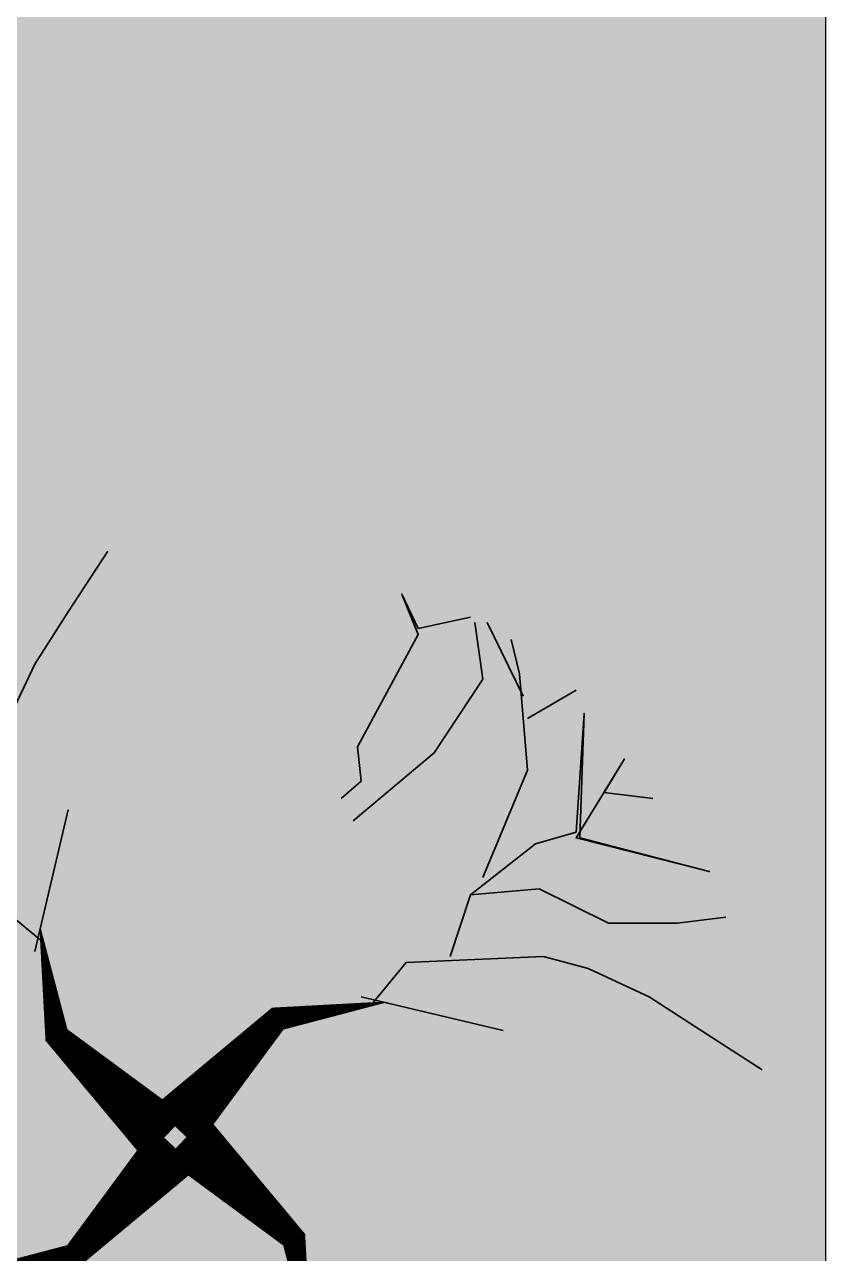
# Model space of a CAD drawing. Header units: millimetres. Extents: x -176651 to 424033, y -469666 to 486614.
# Drawn here: x 174019 to 174365, y 41014 to 41546 of the extents above; entities that cross this region are included whole.
import ezdxf

# ---------------------------------------------------------------- set-up
doc = ezdxf.new("R2010")
doc.units = ezdxf.units.MM
doc.layers.add('1625_East Villa$0$ad-Elevation 10', color=8, linetype='Continuous')
doc.layers.add('1625_East Villa$0$ad-Verandah', color=8, linetype='Continuous')
doc.layers.add('1625_East Villa$0$ad-Landscape', color=8, linetype='Continuous', lineweight=35)

# ---------------------------------------------------------------- blocks, each defined once
blk = doc.blocks.new('1625_East Villa$0$A$C06C421F0')
at = {"layer": '1625_East Villa$0$ad-Landscape'}
for points in [[(359.91, 366.46, 35.98, 14.39, 0), (421.22, 431.54, 14.39, 0.72, 0), (487.37, 441.94, 0, 0, 0), (448, 441.94, 0, 0, 0), (472.53, 524.19, 0, 0, 0), (467.69, 541.37, 0, 0, 0), (379.6, 599.67, 0, 0, 0), (404.12, 579.33, 0, 0, 0), (359.91, 575.71, 0, 0, 0), (404.12, 579.33, 0, 0, 0), (467.69, 541.37, 0, 0, 0), (433.48, 648.03, 0, 0, 0), (482.53, 692.32, 0, 0, 0), (430.9, 648.03, 0, 0, 0), (418.64, 692.32, 0, 0, 0), (426.06, 713.11, 0, 0, 0), (413.8, 692.32, 0, 0, 0), (372.17, 716.27, 0, 0, 0), (413.8, 692.32, 0, 0, 0), (323.13, 719.89, 0, 0, 0)], [(353.42, 359.91, 35.98, 14.39, 0), (288.34, 421.22, 14.39, 0.72, 0), (277.95, 487.37, 0, 0, 0), (277.95, 448, 0, 0, 0), (195.69, 472.53, 0, 0, 0), (178.52, 467.69, 0, 0, 0), (120.22, 379.6, 0, 0, 0), (140.56, 404.12, 0, 0, 0), (144.17, 359.91, 0, 0, 0), (140.56, 404.12, 0, 0, 0), (178.52, 467.69, 0, 0, 0), (71.86, 433.48, 0, 0, 0), (27.57, 482.53, 0, 0, 0), (71.86, 430.9, 0, 0, 0), (27.57, 418.64, 0, 0, 0), (6.78, 426.06, 0, 0, 0), (27.57, 413.8, 0, 0, 0), (3.62, 372.17, 0, 0, 0), (27.57, 413.8, 0, 0, 0), (0, 323.13, 0, 0, 0)], [(366.46, 359.97, 35.98, 14.39, 0), (431.54, 298.66, 14.39, 0.72, 0), (441.94, 232.52, 0, 0, 0), (441.94, 271.88, 0, 0, 0), (524.19, 247.36, 0, 0, 0), (541.37, 252.2, 0, 0, 0), (599.67, 340.29, 0, 0, 0), (579.33, 315.77, 0, 0, 0), (575.71, 359.97, 0, 0, 0), (579.33, 315.77, 0, 0, 0), (541.37, 252.2, 0, 0, 0), (648.03, 286.4, 0, 0, 0), (692.32, 237.36, 0, 0, 0), (648.03, 288.98, 0, 0, 0), (692.32, 301.25, 0, 0, 0), (713.11, 293.82, 0, 0, 0), (692.32, 306.09, 0, 0, 0), (716.27, 347.71, 0, 0, 0), (692.32, 306.09, 0, 0, 0), (719.89, 396.76, 0, 0, 0)], [(359.97, 353.42, 35.98, 14.39, 0), (298.66, 288.34, 14.39, 0.72, 0), (232.52, 277.95, 0, 0, 0), (271.88, 277.95, 0, 0, 0), (247.36, 195.69, 0, 0, 0), (252.2, 178.52, 0, 0, 0), (340.29, 120.22, 0, 0, 0), (315.77, 140.56, 0, 0, 0), (359.97, 144.17, 0, 0, 0), (315.77, 140.56, 0, 0, 0), (252.2, 178.52, 0, 0, 0), (286.4, 71.86, 0, 0, 0), (237.36, 27.57, 0, 0, 0), (288.98, 71.86, 0, 0, 0), (301.25, 27.57, 0, 0, 0), (293.82, 6.78, 0, 0, 0), (306.09, 27.57, 0, 0, 0), (347.71, 3.62, 0, 0, 0), (306.09, 27.57, 0, 0, 0), (396.76, 0, 0, 0, 0)]]:
    blk.add_lwpolyline(points, format="xyseb", dxfattribs=at)
for points in [[(239.94, 277.95), (220.25, 253.99), (137, 250.38), (109.9, 257.61), (73.11, 274.78), (41.49, 295.12), (4.71, 319.07)], [(247.36, 274.78), (161.53, 295.12)], [(193.47, 250.38), (181.21, 212.87), (139.59, 209.25), (97.64, 230.04), (56.01, 230.04), (26.65, 226.43)], [(445.1, 247.36), (424.76, 161.53)], [(441.94, 239.94), (465.89, 220.25), (469.51, 137), (462.28, 109.9), (445.1, 73.12), (424.76, 41.49), (400.81, 4.71)], [(181.21, 212.87), (141.84, 182.13), (117.32, 174.9), (112.48, 103.04), (115.06, 178.52), (36.65, 198.86), (117.32, 178.52), (87.96, 130.61), (100.22, 150.95), (70.86, 154.57)], [(173.79, 202.47), (146.68, 137.39), (151.52, 79.09), (156.69, 58.3)], [(252.2, 168.12), (203.15, 127), (173.79, 82.25), (178.63, 47.91)], [(259.62, 154.57), (247.36, 144.17), (249.62, 123.38), (212.83, 55.14), (222.84, 30.73), (212.83, 51.52), (181.21, 44.74)], [(146.68, 106.21), (117.32, 89.03)], [(149.27, 92.65), (171.21, 47.91)]]:
    blk.add_lwpolyline(points, dxfattribs=at)
blk = doc.blocks.new('1625_East Villa$0$zw$959F')
at = {"transparency": 33554559}
h = blk.add_hatch(dxfattribs=at)
h.set_pattern_fill('GRASS', color=74, angle=180)
h.set_pattern_definition([(270, (2430, 4e-12), (17.96051, -17.96051), [4.7625, -31.15852]), (225, (2430, 4e-12), (17.96051, -17.96051), [4.7625, -20.6375]), (315, (2430, 4e-12), (17.96051, 17.96051), [4.7625, -20.6375])])
h.paths.add_polyline_path([(2430, -3375), (1530, -3375), (1530, 0), (2430, 0)])
h = blk.add_hatch(color=256, dxfattribs=at)
h.dxf.hatch_style = 1
h.set_gradient(color1=(153, 204, 0), color2=(63, 127, 0), tint=1, name='INVSPHERICAL')
h.paths.add_polyline_path([(2430, -3375), (1530, -3375), (1530, 0), (2430, 0)])
at = {"layer": '1625_East Villa$0$ad-Elevation 10'}
blk.add_lwpolyline([(2430, -3375), (1530, -3375), (1530, 0), (2430, 0)], close=True, dxfattribs=at)
at = {"layer": '1625_East Villa$0$ad-Landscape', "xscale": 0.7144563243118911, "yscale": 0.7144563243118911, "zscale": 0.7144563243118911, "rotation": 180}
blk.add_blockref('1625_East Villa$0$A$C06C421F0', (2405.94, -2663.67), dxfattribs=at)
blk = doc.blocks.new('1625_East Villa')
at = {"layer": '1625_East Villa$0$ad-Verandah'}
blk.add_blockref('1625_East Villa$0$zw$959F', (12120, 13620), dxfattribs=at)
blk = doc.blocks.new("All Plot's Villa Plans")
at = {"ltscale": 5}
blk.add_blockref('1625_East Villa', (159814.96, 30364.9), dxfattribs=at)

msp = doc.modelspace()

# ---------------------------------------------------------------- block references
at = {"ltscale": 5}
msp.add_blockref("All Plot's Villa Plans", (0, 0), dxfattribs=at)

doc.saveas('drawing.dxf')
